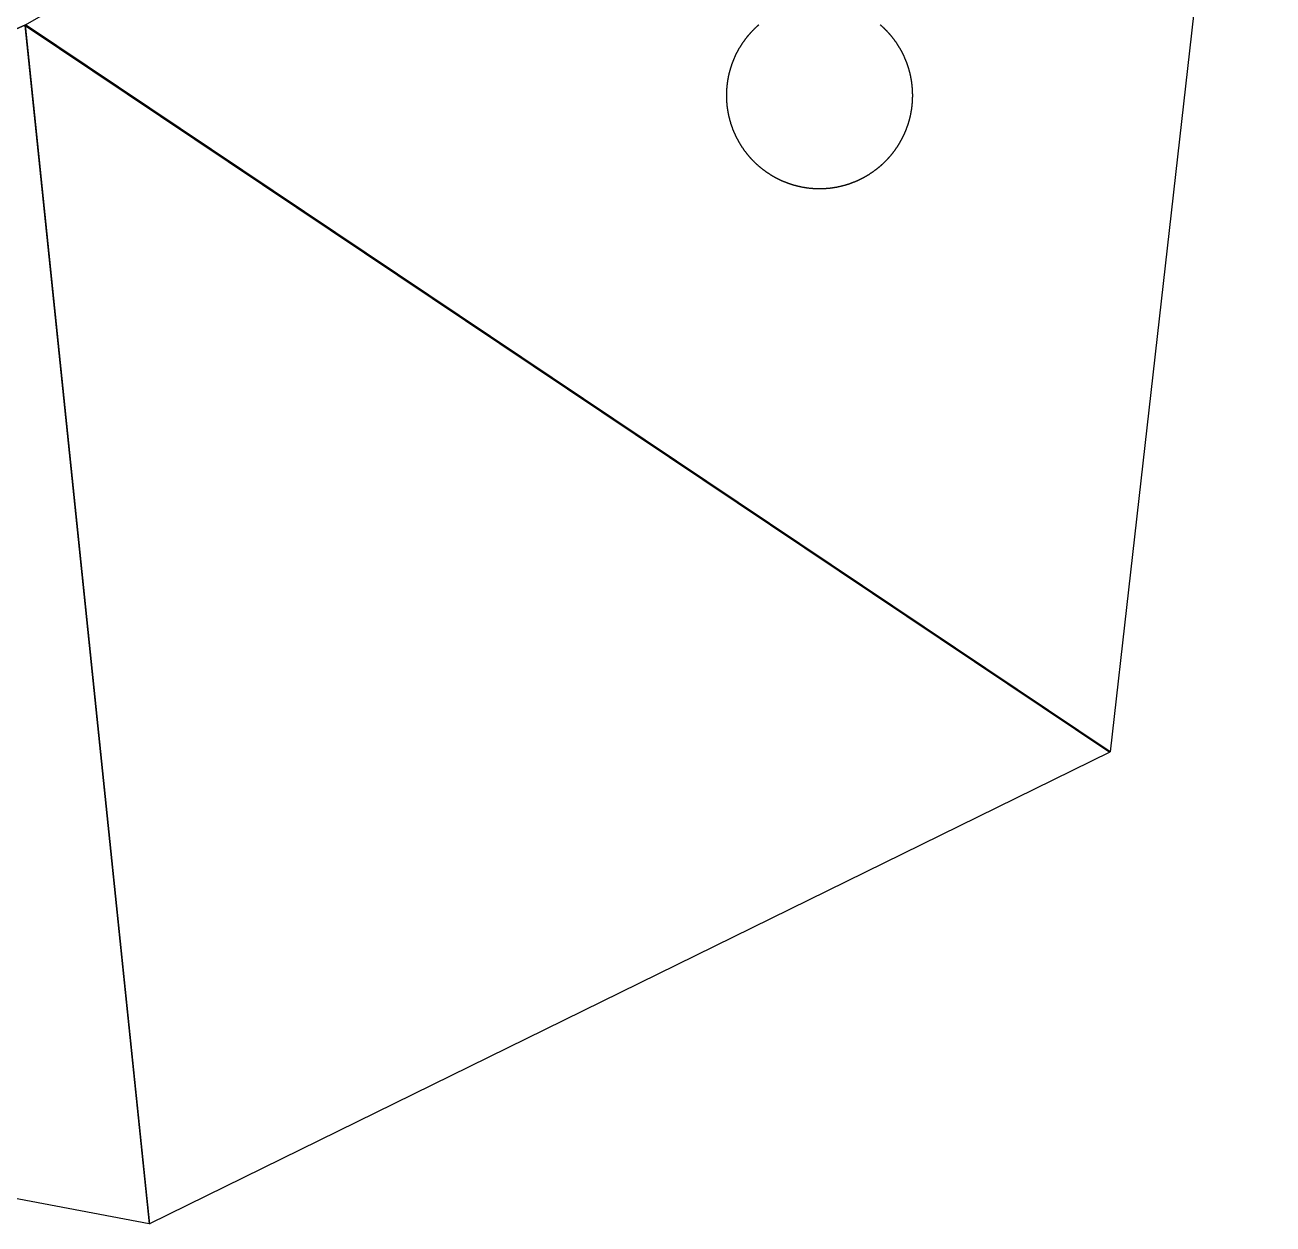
# Model space of a CAD drawing. Header units: metres. Extents: x -51 to 66, y -63 to 38.
# Drawn here: x 0 to 66, y -63.4 to 0 of the extents above; entities that cross this region are included whole.
import ezdxf

# ---------------------------------------------------------------- set-up
doc = ezdxf.new("R2010")
doc.units = ezdxf.units.M
doc.layers.add('body', color=10, linetype='Continuous')
doc.layers.add('joints', color=170, linetype='Continuous')

msp = doc.modelspace()

# ---------------------------------------------------------------- linework, layer by layer
at = {"layer": 'body'}
for points in [[(66.036, 37.772), (57.415, -38.454), (0.019, -0.001), (66.036, 37.772)], [(38.827, 0.01), (38.812, -0.003), (38.812, -0.003), (38.797, -0.016), (38.797, -0.016), (38.782, -0.029), (38.782, -0.029), (38.767, -0.042), (38.767, -0.042), (38.753, -0.055), (38.753, -0.055), (38.738, -0.069), (38.738, -0.069), (38.723, -0.082), (38.723, -0.082), (38.708, -0.095), (38.708, -0.095), (38.694, -0.109), (38.694, -0.109), (38.679, -0.122), (38.679, -0.122), (38.665, -0.136), (38.665, -0.136), (38.65, -0.15), (38.65, -0.15), (38.636, -0.163), (38.636, -0.163), (38.621, -0.177), (38.621, -0.177), (38.607, -0.191), (38.607, -0.191), (38.593, -0.205), (38.593, -0.205), (38.579, -0.219), (38.579, -0.219), (38.565, -0.233), (38.565, -0.233), (38.551, -0.247), (38.55, -0.247), (38.537, -0.261), (38.536, -0.261), (38.523, -0.275), (38.523, -0.275), (38.509, -0.289), (38.509, -0.289), (38.495, -0.303), (38.495, -0.303), (38.481, -0.318), (38.481, -0.318), (38.467, -0.332), (38.467, -0.332), (38.454, -0.346), (38.454, -0.346), (38.44, -0.361), (38.44, -0.361), (38.426, -0.375), (38.426, -0.375), (38.413, -0.39), (38.413, -0.39), (38.4, -0.405), (38.399, -0.405), (38.386, -0.419), (38.386, -0.419), (38.373, -0.434), (38.373, -0.434), (38.36, -0.449), (38.36, -0.449), (38.346, -0.464), (38.346, -0.464), (38.333, -0.479), (38.333, -0.479), (38.32, -0.494), (38.32, -0.494), (38.307, -0.509), (38.307, -0.509), (38.294, -0.524), (38.294, -0.524), (38.281, -0.539), (38.281, -0.539), (38.268, -0.554), (38.268, -0.554), (38.256, -0.569), (38.256, -0.569), (38.243, -0.585), (38.243, -0.585), (38.23, -0.6), (38.23, -0.6), (38.218, -0.615), (38.218, -0.615), (38.205, -0.631), (38.205, -0.631), (38.193, -0.646), (38.193, -0.646), (38.18, -0.662), (38.18, -0.662), (38.168, -0.677), (38.168, -0.677), (38.156, -0.693), (38.156, -0.693), (38.144, -0.709), (38.144, -0.709), (38.131, -0.724), (38.131, -0.724), (38.119, -0.74), (38.119, -0.74), (38.107, -0.756), (38.107, -0.756), (38.095, -0.772), (38.095, -0.772), (38.083, -0.788), (38.083, -0.788), (38.072, -0.804), (38.072, -0.804), (38.06, -0.82), (38.06, -0.82), (38.048, -0.836), (38.048, -0.836), (38.037, -0.852), (38.036, -0.852), (38.025, -0.868), (38.025, -0.868), (38.013, -0.884), (38.013, -0.884), (38.002, -0.901), (38.002, -0.901), (37.991, -0.917), (37.991, -0.917), (37.979, -0.933), (37.979, -0.933), (37.968, -0.95), (37.968, -0.95), (37.957, -0.966), (37.957, -0.966), (37.946, -0.983), (37.946, -0.983), (37.935, -0.999), (37.935, -0.999), (37.924, -1.016), (37.924, -1.016), (37.913, -1.032), (37.913, -1.032), (37.902, -1.049), (37.902, -1.049), (37.891, -1.066), (37.891, -1.066), (37.881, -1.082), (37.881, -1.082), (37.87, -1.099), (37.87, -1.099), (37.859, -1.116), (37.859, -1.116), (37.849, -1.133), (37.849, -1.133), (37.838, -1.15), (37.838, -1.15), (37.828, -1.167), (37.828, -1.167), (37.818, -1.184), (37.818, -1.184), (37.808, -1.201), (37.808, -1.201), (37.797, -1.218), (37.797, -1.218), (37.787, -1.235), (37.787, -1.235), (37.777, -1.252), (37.777, -1.252), (37.767, -1.269), (37.767, -1.27), (37.757, -1.287), (37.757, -1.287), (37.748, -1.304), (37.748, -1.304), (37.738, -1.321), (37.738, -1.321), (37.728, -1.339), (37.728, -1.339), (37.719, -1.356), (37.719, -1.356), (37.709, -1.374), (37.709, -1.374), (37.7, -1.391), (37.7, -1.391), (37.69, -1.409), (37.69, -1.409), (37.681, -1.426), (37.681, -1.426), (37.672, -1.444), (37.672, -1.444), (37.662, -1.461), (37.662, -1.461), (37.653, -1.479), (37.653, -1.479), (37.644, -1.497), (37.644, -1.497), (37.635, -1.514), (37.635, -1.514), (37.626, -1.532), (37.626, -1.532), (37.618, -1.55), (37.618, -1.55), (37.609, -1.568), (37.609, -1.568), (37.6, -1.586), (37.6, -1.586), (37.592, -1.604), (37.592, -1.604), (37.583, -1.622), (37.583, -1.622), (37.575, -1.64), (37.575, -1.64), (37.566, -1.658), (37.566, -1.658), (37.558, -1.676), (37.558, -1.676), (37.55, -1.694), (37.55, -1.694), (37.541, -1.712), (37.541, -1.712), (37.533, -1.73), (37.533, -1.73), (37.525, -1.748), (37.525, -1.748), (37.517, -1.766), (37.517, -1.766), (37.51, -1.785), (37.509, -1.785), (37.502, -1.803), (37.502, -1.803), (37.494, -1.821), (37.494, -1.821), (37.486, -1.84), (37.486, -1.84), (37.479, -1.858), (37.479, -1.858), (37.471, -1.876), (37.471, -1.876), (37.464, -1.895), (37.464, -1.895), (37.456, -1.913), (37.456, -1.913), (37.449, -1.932), (37.449, -1.932), (37.442, -1.95), (37.442, -1.95), (37.435, -1.969), (37.435, -1.969), (37.428, -1.987), (37.428, -1.987), (37.421, -2.006), (37.421, -2.006), (37.414, -2.025), (37.414, -2.025), (37.407, -2.043), (37.407, -2.043), (37.4, -2.062), (37.4, -2.062), (37.394, -2.081), (37.394, -2.081), (37.387, -2.1), (37.387, -2.1), (37.38, -2.118), (37.38, -2.118), (37.374, -2.137), (37.374, -2.137), (37.368, -2.156), (37.368, -2.156), (37.361, -2.175), (37.361, -2.175), (37.355, -2.194), (37.355, -2.194), (37.349, -2.213), (37.349, -2.213), (37.343, -2.231), (37.343, -2.231), (37.337, -2.25), (37.337, -2.25), (37.331, -2.269), (37.331, -2.269), (37.325, -2.288), (37.325, -2.288), (37.319, -2.307), (37.319, -2.307), (37.314, -2.326), (37.314, -2.326), (37.308, -2.346), (37.308, -2.346), (37.302, -2.365), (37.302, -2.365), (37.297, -2.384), (37.297, -2.384), (37.292, -2.403), (37.292, -2.403), (37.286, -2.422), (37.286, -2.422), (37.281, -2.441), (37.281, -2.441), (37.276, -2.46), (37.276, -2.46), (37.271, -2.48), (37.271, -2.48), (37.266, -2.499), (37.266, -2.499), (37.261, -2.518), (37.261, -2.518), (37.256, -2.537), (37.256, -2.537), (37.251, -2.557), (37.251, -2.557), (37.247, -2.576), (37.247, -2.576), (37.242, -2.595), (37.242, -2.595), (37.237, -2.615), (37.237, -2.615), (37.233, -2.634), (37.233, -2.634), (37.229, -2.653), (37.229, -2.653), (37.224, -2.673), (37.224, -2.673), (37.22, -2.692), (37.22, -2.692), (37.216, -2.712), (37.216, -2.712), (37.212, -2.731), (37.212, -2.731), (37.208, -2.751), (37.208, -2.751), (37.204, -2.77), (37.204, -2.77), (37.2, -2.79), (37.2, -2.79), (37.196, -2.809), (37.196, -2.809), (37.193, -2.829), (37.193, -2.829), (37.189, -2.848), (37.189, -2.848), (37.186, -2.868), (37.186, -2.868), (37.182, -2.887), (37.182, -2.887), (37.179, -2.907), (37.179, -2.907), (37.176, -2.927), (37.176, -2.927), (37.172, -2.946), (37.172, -2.946), (37.169, -2.966), (37.169, -2.966), (37.166, -2.985), (37.166, -2.985), (37.163, -3.005), (37.163, -3.005), (37.16, -3.025), (37.16, -3.025), (37.158, -3.044), (37.158, -3.045), (37.155, -3.064), (37.155, -3.064), (37.152, -3.084), (37.152, -3.084), (37.15, -3.104), (37.15, -3.104), (37.147, -3.123), (37.147, -3.123), (37.145, -3.143), (37.145, -3.143), (37.143, -3.163), (37.143, -3.163), (37.14, -3.183), (37.14, -3.183), (37.138, -3.202), (37.138, -3.202), (37.136, -3.222), (37.136, -3.222), (37.134, -3.242), (37.134, -3.242), (37.132, -3.262), (37.132, -3.262), (37.13, -3.281), (37.13, -3.281), (37.128, -3.301), (37.128, -3.301), (37.127, -3.321), (37.127, -3.321), (37.125, -3.341), (37.125, -3.341), (37.124, -3.361), (37.124, -3.361), (37.122, -3.38), (37.122, -3.38), (37.121, -3.4), (37.121, -3.4), (37.12, -3.42), (37.12, -3.42), (37.118, -3.44), (37.118, -3.44), (37.117, -3.46), (37.117, -3.46), (37.116, -3.48), (37.116, -3.48), (37.115, -3.499), (37.115, -3.5), (37.114, -3.519), (37.114, -3.519), (37.114, -3.539), (37.114, -3.539), (37.113, -3.559), (37.113, -3.559), (37.112, -3.579), (37.112, -3.579), (37.112, -3.599), (37.112, -3.599), (37.111, -3.619), (37.111, -3.619), (37.111, -3.639), (37.111, -3.639), (37.11, -3.658), (37.11, -3.658), (37.11, -3.678), (37.11, -3.678), (37.11, -3.698), (37.11, -3.698), (37.11, -3.718), (37.11, -3.718), (37.11, -3.738), (37.11, -3.738), (37.11, -3.758), (37.11, -3.758), (37.11, -3.778), (37.11, -3.778), (37.11, -3.798), (37.11, -3.798), (37.111, -3.817), (37.111, -3.817), (37.111, -3.837), (37.111, -3.837), (37.112, -3.857), (37.112, -3.857), (37.112, -3.877), (37.112, -3.877), (37.113, -3.897), (37.113, -3.897), (37.114, -3.917), (37.114, -3.917), (37.114, -3.937), (37.114, -3.937), (37.115, -3.956), (37.115, -3.957), (37.116, -3.976), (37.116, -3.976), (37.117, -3.996), (37.117, -3.996), (37.118, -4.016), (37.118, -4.016), (37.12, -4.036), (37.12, -4.036), (37.121, -4.056), (37.121, -4.056), (37.122, -4.076), (37.122, -4.076), (37.124, -4.095), (37.124, -4.095), (37.125, -4.115), (37.125, -4.115), (37.127, -4.135), (37.127, -4.135), (37.128, -4.155), (37.128, -4.155), (37.13, -4.175), (37.13, -4.175), (37.132, -4.194), (37.132, -4.194), (37.134, -4.214), (37.134, -4.214), (37.136, -4.234), (37.136, -4.234), (37.138, -4.254), (37.138, -4.254), (37.14, -4.273), (37.14, -4.274), (37.142, -4.293), (37.142, -4.293), (37.145, -4.313), (37.145, -4.313), (37.147, -4.333), (37.147, -4.333), (37.15, -4.352), (37.15, -4.352), (37.152, -4.372), (37.152, -4.372), (37.155, -4.392), (37.155, -4.392), (37.157, -4.412), (37.157, -4.412), (37.16, -4.431), (37.16, -4.431), (37.163, -4.451), (37.163, -4.451), (37.166, -4.471), (37.166, -4.471), (37.169, -4.49), (37.169, -4.49), (37.172, -4.51), (37.172, -4.51), (37.175, -4.529), (37.175, -4.529), (37.179, -4.549), (37.179, -4.549), (37.182, -4.569), (37.182, -4.569), (37.185, -4.588), (37.185, -4.588), (37.189, -4.608), (37.189, -4.608), (37.193, -4.627), (37.193, -4.627), (37.196, -4.647), (37.196, -4.647), (37.2, -4.666), (37.2, -4.666), (37.204, -4.686), (37.204, -4.686), (37.208, -4.705), (37.208, -4.705), (37.212, -4.725), (37.212, -4.725), (37.216, -4.744), (37.216, -4.744), (37.22, -4.764), (37.22, -4.764), (37.224, -4.783), (37.224, -4.783), (37.228, -4.803), (37.228, -4.803), (37.233, -4.822), (37.233, -4.822), (37.237, -4.841), (37.237, -4.841), (37.242, -4.861), (37.242, -4.861), (37.246, -4.88), (37.246, -4.88), (37.251, -4.899), (37.251, -4.899), (37.256, -4.919), (37.256, -4.919), (37.261, -4.938), (37.261, -4.938), (37.265, -4.957), (37.266, -4.957), (37.27, -4.976), (37.271, -4.976), (37.276, -4.996), (37.276, -4.996), (37.281, -5.015), (37.281, -5.015), (37.286, -5.034), (37.286, -5.034), (37.291, -5.053), (37.291, -5.053), (37.297, -5.072), (37.297, -5.072), (37.302, -5.091), (37.302, -5.091), (37.308, -5.111), (37.308, -5.111), (37.313, -5.13), (37.313, -5.13), (37.319, -5.149), (37.319, -5.149), (37.325, -5.168), (37.325, -5.168), (37.331, -5.187), (37.331, -5.187), (37.336, -5.206), (37.336, -5.206), (37.342, -5.225), (37.342, -5.225), (37.349, -5.244), (37.349, -5.244), (37.355, -5.262), (37.355, -5.262), (37.361, -5.281), (37.361, -5.281), (37.367, -5.3), (37.367, -5.3), (37.374, -5.319), (37.374, -5.319), (37.38, -5.338), (37.38, -5.338), (37.387, -5.357), (37.387, -5.357), (37.393, -5.375), (37.393, -5.375), (37.4, -5.394), (37.4, -5.394), (37.407, -5.413), (37.407, -5.413), (37.413, -5.431), (37.413, -5.431), (37.42, -5.45), (37.42, -5.45), (37.427, -5.469), (37.427, -5.469), (37.434, -5.487), (37.434, -5.487), (37.441, -5.506), (37.441, -5.506), (37.449, -5.524), (37.449, -5.524), (37.456, -5.543), (37.456, -5.543), (37.463, -5.561), (37.463, -5.561), (37.471, -5.58), (37.471, -5.58), (37.478, -5.598), (37.478, -5.598), (37.486, -5.616), (37.486, -5.617), (37.493, -5.635), (37.493, -5.635), (37.501, -5.653), (37.501, -5.653), (37.509, -5.671), (37.509, -5.671), (37.517, -5.69), (37.517, -5.69), (37.525, -5.708), (37.525, -5.708), (37.533, -5.726), (37.533, -5.726), (37.541, -5.744), (37.541, -5.744), (37.549, -5.762), (37.549, -5.762), (37.557, -5.78), (37.557, -5.78), (37.566, -5.799), (37.566, -5.799), (37.574, -5.817), (37.574, -5.817), (37.582, -5.835), (37.582, -5.835), (37.591, -5.852), (37.591, -5.853), (37.6, -5.87), (37.6, -5.87), (37.608, -5.888), (37.608, -5.888), (37.617, -5.906), (37.617, -5.906), (37.626, -5.924), (37.626, -5.924), (37.635, -5.942), (37.635, -5.942), (37.644, -5.959), (37.644, -5.959), (37.653, -5.977), (37.653, -5.977), (37.662, -5.995), (37.662, -5.995), (37.671, -6.012), (37.671, -6.013), (37.68, -6.03), (37.68, -6.03), (37.69, -6.048), (37.69, -6.048), (37.699, -6.065), (37.699, -6.065), (37.708, -6.083), (37.708, -6.083), (37.718, -6.1), (37.718, -6.1), (37.728, -6.117), (37.728, -6.118), (37.737, -6.135), (37.737, -6.135), (37.747, -6.152), (37.747, -6.152), (37.757, -6.169), (37.757, -6.169), (37.767, -6.187), (37.767, -6.187), (37.777, -6.204), (37.777, -6.204), (37.787, -6.221), (37.787, -6.221), (37.797, -6.238), (37.797, -6.238), (37.807, -6.255), (37.807, -6.255), (37.817, -6.272), (37.817, -6.272), (37.827, -6.289), (37.827, -6.289), (37.838, -6.306), (37.838, -6.306), (37.848, -6.323), (37.848, -6.323), (37.859, -6.34), (37.859, -6.34), (37.869, -6.357), (37.869, -6.357), (37.88, -6.374), (37.88, -6.374), (37.891, -6.39), (37.891, -6.391), (37.901, -6.407), (37.901, -6.407), (37.912, -6.424), (37.912, -6.424), (37.923, -6.44), (37.923, -6.441), (37.934, -6.457), (37.934, -6.457), (37.945, -6.474), (37.945, -6.474), (37.956, -6.49), (37.956, -6.49), (37.967, -6.507), (37.967, -6.507), (37.979, -6.523), (37.979, -6.523), (37.99, -6.539), (37.99, -6.539), (38.001, -6.556), (38.001, -6.556), (38.013, -6.572), (38.013, -6.572), (38.024, -6.588), (38.024, -6.588), (38.036, -6.604), (38.036, -6.604), (38.047, -6.62), (38.047, -6.62), (38.059, -6.636), (38.059, -6.636), (38.071, -6.652), (38.071, -6.652), (38.083, -6.668), (38.083, -6.668), (38.095, -6.684), (38.095, -6.684), (38.106, -6.7), (38.107, -6.7), (38.118, -6.716), (38.119, -6.716), (38.131, -6.732), (38.131, -6.732), (38.143, -6.748), (38.143, -6.748), (38.155, -6.763), (38.155, -6.763), (38.167, -6.779), (38.167, -6.779), (38.18, -6.794), (38.18, -6.795), (38.192, -6.81), (38.192, -6.81), (38.204, -6.826), (38.204, -6.826), (38.217, -6.841), (38.217, -6.841), (38.229, -6.856), (38.23, -6.856), (38.242, -6.872), (38.242, -6.872), (38.255, -6.887), (38.255, -6.887), (38.268, -6.902), (38.268, -6.902), (38.28, -6.917), (38.28, -6.917), (38.293, -6.932), (38.293, -6.933), (38.306, -6.948), (38.306, -6.948), (38.319, -6.963), (38.319, -6.963), (38.332, -6.978), (38.332, -6.978), (38.345, -6.992), (38.346, -6.993), (38.359, -7.007), (38.359, -7.007), (38.372, -7.022), (38.372, -7.022), (38.385, -7.037), (38.385, -7.037), (38.399, -7.052), (38.399, -7.052), (38.412, -7.066), (38.412, -7.066), (38.426, -7.081), (38.426, -7.081), (38.439, -7.095), (38.439, -7.095), (38.453, -7.11), (38.453, -7.11), (38.466, -7.124), (38.466, -7.124), (38.48, -7.139), (38.48, -7.139), (38.494, -7.153), (38.494, -7.153), (38.508, -7.167), (38.508, -7.167), (38.522, -7.182), (38.522, -7.182), (38.536, -7.196), (38.536, -7.196), (38.55, -7.21), (38.55, -7.21), (38.564, -7.224), (38.564, -7.224), (38.578, -7.238), (38.578, -7.238), (38.592, -7.252), (38.592, -7.252), (38.606, -7.266), (38.606, -7.266), (38.62, -7.279), (38.62, -7.279), (38.635, -7.293), (38.635, -7.293), (38.649, -7.307), (38.649, -7.307), (38.664, -7.321), (38.664, -7.321), (38.678, -7.334), (38.678, -7.334), (38.693, -7.348), (38.693, -7.348), (38.707, -7.361), (38.707, -7.361), (38.722, -7.375), (38.722, -7.375), (38.737, -7.388), (38.737, -7.388), (38.752, -7.401), (38.752, -7.401), (38.766, -7.414), (38.766, -7.414), (38.781, -7.428), (38.781, -7.428), (38.796, -7.441), (38.796, -7.441), (38.811, -7.454), (38.811, -7.454), (38.826, -7.467), (38.826, -7.467), (38.841, -7.48), (38.841, -7.48), (38.857, -7.492), (38.857, -7.492), (38.872, -7.505), (38.872, -7.505), (38.887, -7.518), (38.887, -7.518), (38.902, -7.531), (38.902, -7.531), (38.918, -7.543), (38.918, -7.543), (38.933, -7.556), (38.933, -7.556), (38.949, -7.568), (38.949, -7.568), (38.964, -7.581), (38.964, -7.581), (38.98, -7.593), (38.98, -7.593), (38.995, -7.605), (38.995, -7.605), (39.011, -7.618), (39.011, -7.618), (39.027, -7.63), (39.027, -7.63), (39.042, -7.642), (39.042, -7.642), (39.058, -7.654), (39.058, -7.654), (39.074, -7.666), (39.074, -7.666), (39.09, -7.678), (39.09, -7.678), (39.106, -7.69), (39.106, -7.69), (39.122, -7.702), (39.122, -7.702), (39.138, -7.713), (39.138, -7.713), (39.154, -7.725), (39.154, -7.725), (39.17, -7.737), (39.17, -7.737), (39.186, -7.748), (39.186, -7.748), (39.203, -7.76), (39.203, -7.76), (39.219, -7.771), (39.219, -7.771), (39.235, -7.782), (39.235, -7.782), (39.252, -7.794), (39.252, -7.794), (39.268, -7.805), (39.268, -7.805), (39.284, -7.816), (39.284, -7.816), (39.301, -7.827), (39.301, -7.827), (39.317, -7.838), (39.318, -7.838), (39.334, -7.849), (39.334, -7.849), (39.351, -7.86), (39.351, -7.86), (39.367, -7.871), (39.367, -7.871), (39.384, -7.881), (39.384, -7.881), (39.401, -7.892), (39.401, -7.892), (39.418, -7.903), (39.418, -7.903), (39.435, -7.913), (39.435, -7.913), (39.451, -7.924), (39.451, -7.924), (39.468, -7.934), (39.468, -7.934), (39.485, -7.944), (39.485, -7.944), (39.502, -7.955), (39.502, -7.955), (39.519, -7.965), (39.519, -7.965), (39.537, -7.975), (39.537, -7.975), (39.554, -7.985), (39.554, -7.985), (39.571, -7.995), (39.571, -7.995), (39.588, -8.005), (39.588, -8.005), (39.605, -8.015), (39.605, -8.015), (39.623, -8.025), (39.623, -8.025), (39.64, -8.034), (39.64, -8.034), (39.657, -8.044), (39.657, -8.044), (39.675, -8.053), (39.675, -8.054), (39.692, -8.063), (39.692, -8.063), (39.71, -8.072), (39.71, -8.072), (39.727, -8.082), (39.727, -8.082), (39.745, -8.091), (39.745, -8.091), (39.763, -8.1), (39.763, -8.1), (39.78, -8.109), (39.78, -8.109), (39.798, -8.118), (39.798, -8.119), (39.816, -8.127), (39.816, -8.128), (39.833, -8.136), (39.833, -8.136), (39.851, -8.145), (39.851, -8.145), (39.869, -8.154), (39.869, -8.154), (39.887, -8.163), (39.887, -8.163), (39.905, -8.171), (39.905, -8.171), (39.923, -8.18), (39.923, -8.18), (39.941, -8.188), (39.941, -8.188), (39.959, -8.197), (39.959, -8.197), (39.977, -8.205), (39.977, -8.205), (39.995, -8.214), (39.995, -8.214), (40.013, -8.222), (40.013, -8.222), (40.031, -8.23), (40.031, -8.23), (40.049, -8.238), (40.049, -8.238), (40.067, -8.246), (40.067, -8.246), (40.086, -8.254), (40.086, -8.254), (40.104, -8.262), (40.104, -8.262), (40.122, -8.269), (40.122, -8.269), (40.14, -8.277), (40.141, -8.277), (40.159, -8.285), (40.159, -8.285), (40.177, -8.292), (40.177, -8.292), (40.196, -8.3), (40.196, -8.3), (40.214, -8.307), (40.214, -8.307), (40.233, -8.314), (40.233, -8.314), (40.251, -8.322), (40.251, -8.322), (40.27, -8.329), (40.27, -8.329), (40.288, -8.336), (40.288, -8.336), (40.307, -8.343), (40.307, -8.343), (40.325, -8.35), (40.325, -8.35), (40.344, -8.357), (40.344, -8.357), (40.363, -8.364), (40.363, -8.364), (40.381, -8.37), (40.381, -8.37), (40.4, -8.377), (40.4, -8.377), (40.419, -8.384), (40.419, -8.384), (40.438, -8.39), (40.438, -8.39), (40.457, -8.396), (40.457, -8.396), (40.475, -8.403), (40.475, -8.403), (40.494, -8.409), (40.494, -8.409), (40.513, -8.415), (40.513, -8.415), (40.532, -8.421), (40.532, -8.421), (40.551, -8.427), (40.551, -8.427), (40.57, -8.433), (40.57, -8.433), (40.589, -8.439), (40.589, -8.439), (40.608, -8.445), (40.608, -8.445), (40.627, -8.451), (40.627, -8.451), (40.646, -8.456), (40.646, -8.456), (40.665, -8.462), (40.665, -8.462), (40.684, -8.468), (40.684, -8.468), (40.703, -8.473), (40.703, -8.473), (40.722, -8.478), (40.723, -8.478), (40.742, -8.484), (40.742, -8.484), (40.761, -8.489), (40.761, -8.489), (40.78, -8.494), (40.78, -8.494), (40.799, -8.499), (40.799, -8.499), (40.819, -8.504), (40.819, -8.504), (40.838, -8.509), (40.838, -8.509), (40.857, -8.514), (40.857, -8.514), (40.876, -8.518), (40.876, -8.518), (40.896, -8.523), (40.896, -8.523), (40.915, -8.528), (40.915, -8.528), (40.934, -8.532), (40.934, -8.532), (40.954, -8.536), (40.954, -8.536), (40.973, -8.541), (40.973, -8.541), (40.993, -8.545), (40.993, -8.545), (41.012, -8.549), (41.012, -8.549), (41.031, -8.553), (41.032, -8.553), (41.051, -8.557), (41.051, -8.557), (41.07, -8.561), (41.07, -8.561), (41.09, -8.565), (41.09, -8.565), (41.109, -8.569), (41.109, -8.569), (41.129, -8.573), (41.129, -8.573), (41.149, -8.576), (41.149, -8.576), (41.168, -8.58), (41.168, -8.58), (41.188, -8.583), (41.188, -8.583), (41.207, -8.587), (41.207, -8.587), (41.227, -8.59), (41.227, -8.59), (41.246, -8.593), (41.246, -8.593), (41.266, -8.596), (41.266, -8.596), (41.286, -8.599), (41.286, -8.599), (41.305, -8.602), (41.305, -8.602), (41.325, -8.605), (41.325, -8.605), (41.345, -8.608), (41.345, -8.608), (41.364, -8.611), (41.364, -8.611), (41.384, -8.614), (41.384, -8.614), (41.404, -8.616), (41.404, -8.616), (41.423, -8.619), (41.424, -8.619), (41.443, -8.621), (41.443, -8.621), (41.463, -8.624), (41.463, -8.624), (41.483, -8.626), (41.483, -8.626), (41.502, -8.628), (41.502, -8.628), (41.522, -8.63), (41.522, -8.63), (41.542, -8.632), (41.542, -8.632), (41.562, -8.634), (41.562, -8.634), (41.582, -8.636), (41.582, -8.636), (41.601, -8.638), (41.601, -8.638), (41.621, -8.64), (41.621, -8.64), (41.641, -8.641), (41.641, -8.641), (41.661, -8.643), (41.661, -8.643), (41.681, -8.644), (41.681, -8.644), (41.7, -8.646), (41.7, -8.646), (41.72, -8.647), (41.72, -8.647), (41.74, -8.648), (41.74, -8.648), (41.76, -8.649), (41.76, -8.649), (41.78, -8.65), (41.78, -8.65), (41.8, -8.651), (41.8, -8.651), (41.819, -8.652), (41.82, -8.652), (41.839, -8.653), (41.839, -8.653), (41.859, -8.654), (41.859, -8.654), (41.879, -8.655), (41.879, -8.655), (41.899, -8.655), (41.899, -8.655), (41.919, -8.656), (41.919, -8.656), (41.939, -8.656), (41.939, -8.656), (41.959, -8.657), (41.959, -8.657), (41.978, -8.657), (41.978, -8.657), (41.998, -8.657), (41.998, -8.657), (42.018, -8.657), (42.018, -8.657), (42.038, -8.657), (42.038, -8.657), (42.058, -8.657), (42.058, -8.657), (42.078, -8.657), (42.078, -8.657), (42.098, -8.657), (42.098, -8.657), (42.118, -8.657), (42.118, -8.657), (42.137, -8.656), (42.137, -8.656), (42.157, -8.656), (42.157, -8.656), (42.177, -8.655), (42.177, -8.655), (42.197, -8.655), (42.197, -8.655), (42.217, -8.654), (42.217, -8.654), (42.237, -8.653), (42.237, -8.653), (42.257, -8.652), (42.257, -8.652), (42.276, -8.652), (42.277, -8.652), (42.296, -8.651), (42.296, -8.651), (42.316, -8.649), (42.316, -8.649), (42.336, -8.648), (42.336, -8.648), (42.356, -8.647), (42.356, -8.647), (42.376, -8.646), (42.376, -8.646), (42.396, -8.644), (42.396, -8.644), (42.415, -8.643), (42.415, -8.643), (42.435, -8.641), (42.435, -8.641), (42.455, -8.64), (42.455, -8.64), (42.475, -8.638), (42.475, -8.638), (42.495, -8.636), (42.495, -8.636), (42.514, -8.634), (42.514, -8.634), (42.534, -8.632), (42.534, -8.632), (42.554, -8.63), (42.554, -8.63), (42.574, -8.628), (42.574, -8.628), (42.593, -8.626), (42.593, -8.626), (42.613, -8.624), (42.613, -8.624), (42.633, -8.621), (42.633, -8.621), (42.653, -8.619), (42.653, -8.619), (42.672, -8.616), (42.672, -8.616), (42.692, -8.614), (42.692, -8.614), (42.712, -8.611), (42.712, -8.611), (42.731, -8.608), (42.731, -8.608), (42.751, -8.605), (42.751, -8.605), (42.771, -8.603), (42.771, -8.603), (42.79, -8.6), (42.79, -8.6), (42.81, -8.596), (42.81, -8.596), (42.83, -8.593), (42.83, -8.593), (42.849, -8.59), (42.849, -8.59), (42.869, -8.587), (42.869, -8.587), (42.888, -8.583), (42.889, -8.583), (42.908, -8.58), (42.908, -8.58), (42.928, -8.576), (42.928, -8.576), (42.947, -8.573), (42.947, -8.573), (42.967, -8.569), (42.967, -8.569), (42.986, -8.565), (42.986, -8.565), (43.006, -8.561), (43.006, -8.561), (43.025, -8.557), (43.025, -8.557), (43.045, -8.553), (43.045, -8.553), (43.064, -8.549), (43.064, -8.549), (43.084, -8.545), (43.084, -8.545), (43.103, -8.541), (43.103, -8.541), (43.122, -8.537), (43.122, -8.537), (43.142, -8.532), (43.142, -8.532), (43.161, -8.528), (43.161, -8.528), (43.18, -8.523), (43.18, -8.523), (43.2, -8.519), (43.2, -8.519), (43.219, -8.514), (43.219, -8.514), (43.238, -8.509), (43.238, -8.509), (43.258, -8.504), (43.258, -8.504), (43.277, -8.499), (43.277, -8.499), (43.296, -8.494), (43.296, -8.494), (43.315, -8.489), (43.315, -8.489), (43.335, -8.484), (43.335, -8.484), (43.354, -8.479), (43.354, -8.479), (43.373, -8.473), (43.373, -8.473), (43.392, -8.468), (43.392, -8.468), (43.411, -8.462), (43.411, -8.462), (43.43, -8.457), (43.43, -8.457), (43.449, -8.451), (43.449, -8.451), (43.468, -8.445), (43.468, -8.445), (43.487, -8.44), (43.487, -8.44), (43.506, -8.434), (43.506, -8.434), (43.525, -8.428), (43.525, -8.428), (43.544, -8.422), (43.544, -8.422), (43.563, -8.416), (43.563, -8.416), (43.582, -8.409), (43.582, -8.409), (43.601, -8.403), (43.601, -8.403), (43.62, -8.397), (43.62, -8.397), (43.638, -8.39), (43.638, -8.39), (43.657, -8.384), (43.657, -8.384), (43.676, -8.377), (43.676, -8.377), (43.695, -8.371), (43.695, -8.371), (43.713, -8.364), (43.713, -8.364), (43.732, -8.357), (43.732, -8.357), (43.751, -8.35), (43.751, -8.35), (43.769, -8.343), (43.769, -8.343), (43.788, -8.336), (43.788, -8.336), (43.807, -8.329), (43.807, -8.329), (43.825, -8.322), (43.825, -8.322), (43.844, -8.315), (43.844, -8.315), (43.862, -8.307), (43.862, -8.307), (43.881, -8.3), (43.881, -8.3), (43.899, -8.293), (43.899, -8.293), (43.917, -8.285), (43.917, -8.285), (43.936, -8.277), (43.936, -8.277), (43.954, -8.27), (43.954, -8.27), (43.972, -8.262), (43.972, -8.262), (43.991, -8.254), (43.991, -8.254), (44.009, -8.246), (44.009, -8.246), (44.027, -8.238), (44.027, -8.238), (44.045, -8.23), (44.045, -8.23), (44.063, -8.222), (44.063, -8.222), (44.081, -8.214), (44.081, -8.214), (44.1, -8.206), (44.1, -8.206), (44.118, -8.197), (44.118, -8.197), (44.136, -8.189), (44.136, -8.189), (44.154, -8.18), (44.154, -8.18), (44.171, -8.172), (44.172, -8.172), (44.189, -8.163), (44.189, -8.163), (44.207, -8.154), (44.207, -8.154), (44.225, -8.146), (44.225, -8.146), (44.243, -8.137), (44.243, -8.137), (44.261, -8.128), (44.261, -8.128), (44.278, -8.119), (44.278, -8.119), (44.296, -8.11), (44.296, -8.11), (44.314, -8.101), (44.314, -8.101), (44.331, -8.091), (44.331, -8.091), (44.349, -8.082), (44.349, -8.082), (44.366, -8.073), (44.366, -8.073), (44.384, -8.063), (44.384, -8.063), (44.401, -8.054), (44.401, -8.054), (44.419, -8.044), (44.419, -8.044), (44.436, -8.035), (44.436, -8.035), (44.454, -8.025), (44.454, -8.025), (44.471, -8.015), (44.471, -8.015), (44.488, -8.005), (44.488, -8.005), (44.505, -7.995), (44.505, -7.995), (44.523, -7.986), (44.523, -7.985), (44.54, -7.975), (44.54, -7.975), (44.557, -7.965), (44.557, -7.965), (44.574, -7.955), (44.574, -7.955), (44.591, -7.945), (44.591, -7.945), (44.608, -7.935), (44.608, -7.935), (44.625, -7.924), (44.625, -7.924), (44.642, -7.914), (44.642, -7.914), (44.659, -7.903), (44.659, -7.903), (44.675, -7.893), (44.675, -7.893), (44.692, -7.882), (44.692, -7.882), (44.709, -7.871), (44.709, -7.871), (44.726, -7.86), (44.726, -7.86), (44.742, -7.849), (44.742, -7.849), (44.759, -7.839), (44.759, -7.839), (44.775, -7.828), (44.775, -7.828), (44.792, -7.816), (44.792, -7.816), (44.808, -7.805), (44.808, -7.805), (44.825, -7.794), (44.825, -7.794), (44.841, -7.783), (44.841, -7.783), (44.857, -7.772), (44.857, -7.772), (44.874, -7.76), (44.874, -7.76), (44.89, -7.749), (44.89, -7.749), (44.906, -7.737), (44.906, -7.737), (44.922, -7.726), (44.922, -7.726), (44.938, -7.714), (44.938, -7.714), (44.954, -7.702), (44.954, -7.702), (44.97, -7.69), (44.97, -7.69), (44.986, -7.678), (44.986, -7.678), (45.002, -7.667), (45.002, -7.667), (45.018, -7.655), (45.018, -7.655), (45.034, -7.643), (45.034, -7.643), (45.05, -7.63), (45.05, -7.63), (45.065, -7.618), (45.065, -7.618), (45.081, -7.606), (45.081, -7.606), (45.097, -7.594), (45.097, -7.594), (45.112, -7.581), (45.112, -7.581), (45.128, -7.569), (45.128, -7.569), (45.143, -7.556), (45.143, -7.556), (45.159, -7.544), (45.159, -7.544), (45.174, -7.531), (45.174, -7.531), (45.189, -7.519), (45.189, -7.519), (45.205, -7.506), (45.205, -7.506), (45.22, -7.493), (45.22, -7.493), (45.235, -7.48), (45.235, -7.48), (45.25, -7.467), (45.25, -7.467), (45.265, -7.454), (45.265, -7.454), (45.28, -7.441), (45.28, -7.441), (45.295, -7.428), (45.295, -7.428), (45.31, -7.415), (45.31, -7.415), (45.325, -7.402), (45.325, -7.402), (45.34, -7.388), (45.34, -7.388), (45.354, -7.375), (45.354, -7.375), (45.369, -7.362), (45.369, -7.362), (45.384, -7.348), (45.384, -7.348), (45.398, -7.335), (45.398, -7.335), (45.413, -7.321), (45.413, -7.321), (45.427, -7.308), (45.427, -7.307), (45.442, -7.294), (45.442, -7.294), (45.456, -7.28), (45.456, -7.28), (45.47, -7.266), (45.47, -7.266), (45.484, -7.252), (45.484, -7.252), (45.499, -7.238), (45.499, -7.238), (45.513, -7.224), (45.513, -7.224), (45.527, -7.21), (45.527, -7.21), (45.541, -7.196), (45.541, -7.196), (45.555, -7.182), (45.555, -7.182), (45.569, -7.168), (45.569, -7.168), (45.583, -7.154), (45.583, -7.154), (45.596, -7.139), (45.596, -7.139), (45.61, -7.125), (45.61, -7.125), (45.624, -7.111), (45.624, -7.111), (45.637, -7.096), (45.637, -7.096), (45.651, -7.082), (45.651, -7.082), (45.664, -7.067), (45.664, -7.067), (45.678, -7.052), (45.678, -7.052), (45.691, -7.038), (45.691, -7.038), (45.704, -7.023), (45.705, -7.023), (45.718, -7.008), (45.718, -7.008), (45.731, -6.993), (45.731, -6.993), (45.744, -6.978), (45.744, -6.978), (45.757, -6.963), (45.757, -6.963), (45.77, -6.948), (45.77, -6.948), (45.783, -6.933), (45.783, -6.933), (45.796, -6.918), (45.796, -6.918), (45.809, -6.903), (45.809, -6.903), (45.822, -6.888), (45.822, -6.888), (45.834, -6.872), (45.834, -6.872), (45.847, -6.857), (45.847, -6.857), (45.86, -6.842), (45.86, -6.842), (45.872, -6.826), (45.872, -6.826), (45.885, -6.811), (45.885, -6.811), (45.897, -6.795), (45.897, -6.795), (45.909, -6.78), (45.909, -6.78), (45.922, -6.764), (45.922, -6.764), (45.934, -6.748), (45.934, -6.748), (45.946, -6.733), (45.946, -6.733), (45.958, -6.717), (45.958, -6.717), (45.97, -6.701), (45.97, -6.701), (45.982, -6.685), (45.982, -6.685), (45.994, -6.669), (45.994, -6.669), (46.006, -6.653), (46.006, -6.653), (46.017, -6.637), (46.017, -6.637), (46.029, -6.621), (46.029, -6.621), (46.041, -6.605), (46.041, -6.605), (46.052, -6.589), (46.052, -6.589), (46.064, -6.573), (46.064, -6.573), (46.075, -6.556), (46.075, -6.556), (46.087, -6.54), (46.087, -6.54), (46.098, -6.524), (46.098, -6.524), (46.109, -6.507), (46.109, -6.507), (46.12, -6.491), (46.12, -6.491), (46.131, -6.474), (46.132, -6.474), (46.143, -6.458), (46.143, -6.458), (46.153, -6.441), (46.154, -6.441), (46.164, -6.425), (46.164, -6.425), (46.175, -6.408), (46.175, -6.408), (46.186, -6.391), (46.186, -6.391), (46.197, -6.375), (46.197, -6.374), (46.207, -6.358), (46.207, -6.358), (46.218, -6.341), (46.218, -6.341), (46.228, -6.324), (46.228, -6.324), (46.239, -6.307), (46.239, -6.307), (46.249, -6.29), (46.249, -6.29), (46.26, -6.273), (46.26, -6.273), (46.27, -6.256), (46.27, -6.256), (46.28, -6.239), (46.28, -6.239), (46.29, -6.222), (46.29, -6.222), (46.3, -6.205), (46.3, -6.205), (46.31, -6.187), (46.31, -6.187), (46.32, -6.17), (46.32, -6.17), (46.33, -6.153), (46.33, -6.153), (46.339, -6.136), (46.339, -6.136), (46.349, -6.118), (46.349, -6.118), (46.359, -6.101), (46.359, -6.101), (46.368, -6.083), (46.368, -6.083), (46.378, -6.066), (46.378, -6.066), (46.387, -6.048), (46.387, -6.048), (46.396, -6.031), (46.396, -6.031), (46.406, -6.013), (46.406, -6.013), (46.415, -5.996), (46.415, -5.996), (46.424, -5.978), (46.424, -5.978), (46.433, -5.96), (46.433, -5.96), (46.442, -5.943), (46.442, -5.942), (46.451, -5.925), (46.451, -5.925), (46.46, -5.907), (46.46, -5.907), (46.468, -5.889), (46.468, -5.889), (46.477, -5.871), (46.477, -5.871), (46.486, -5.853), (46.486, -5.853), (46.494, -5.835), (46.494, -5.835), (46.503, -5.817), (46.503, -5.817), (46.511, -5.799), (46.511, -5.799), (46.519, -5.781), (46.519, -5.781), (46.528, -5.763), (46.528, -5.763), (46.536, -5.745), (46.536, -5.745), (46.544, -5.727), (46.544, -5.727), (46.552, -5.709), (46.552, -5.709), (46.56, -5.691), (46.56, -5.69), (46.568, -5.672), (46.568, -5.672), (46.576, -5.654), (46.576, -5.654), (46.583, -5.636), (46.583, -5.636), (46.591, -5.617), (46.591, -5.617), (46.598, -5.599), (46.598, -5.599), (46.606, -5.581), (46.606, -5.581), (46.613, -5.562), (46.613, -5.562), (46.621, -5.544), (46.621, -5.544), (46.628, -5.525), (46.628, -5.525), (46.635, -5.507), (46.635, -5.507), (46.642, -5.488), (46.642, -5.488), (46.649, -5.469), (46.649, -5.469), (46.656, -5.451), (46.656, -5.451), (46.663, -5.432), (46.663, -5.432), (46.67, -5.414), (46.67, -5.414), (46.677, -5.395), (46.677, -5.395), (46.684, -5.376), (46.684, -5.376), (46.69, -5.357), (46.69, -5.357), (46.697, -5.339), (46.697, -5.339), (46.703, -5.32), (46.703, -5.32), (46.71, -5.301), (46.71, -5.301), (46.716, -5.282), (46.716, -5.282), (46.722, -5.263), (46.722, -5.263), (46.728, -5.244), (46.728, -5.244), (46.734, -5.225), (46.734, -5.225), (46.74, -5.207), (46.74, -5.206), (46.746, -5.188), (46.746, -5.188), (46.752, -5.169), (46.752, -5.169), (46.758, -5.15), (46.758, -5.149), (46.764, -5.13), (46.764, -5.13), (46.769, -5.111), (46.769, -5.111), (46.775, -5.092), (46.775, -5.092), (46.78, -5.073), (46.78, -5.073), (46.786, -5.054), (46.786, -5.054), (46.791, -5.035), (46.791, -5.035), (46.796, -5.016), (46.796, -5.016), (46.801, -4.997), (46.801, -4.997), (46.806, -4.977), (46.806, -4.977), (46.811, -4.958), (46.811, -4.958), (46.816, -4.939), (46.816, -4.939), (46.821, -4.92), (46.821, -4.92), (46.826, -4.9), (46.826, -4.9), (46.831, -4.881), (46.831, -4.881), (46.835, -4.862), (46.835, -4.862), (46.84, -4.842), (46.84, -4.842), (46.844, -4.823), (46.844, -4.823), (46.848, -4.803), (46.848, -4.803), (46.853, -4.784), (46.853, -4.784), (46.857, -4.765), (46.857, -4.765), (46.861, -4.745), (46.861, -4.745), (46.865, -4.726), (46.865, -4.726), (46.869, -4.706), (46.869, -4.706), (46.873, -4.687), (46.873, -4.687), (46.877, -4.667), (46.877, -4.667), (46.881, -4.648), (46.881, -4.648), (46.884, -4.628), (46.884, -4.628), (46.888, -4.609), (46.888, -4.609), (46.891, -4.589), (46.891, -4.589), (46.895, -4.57), (46.895, -4.569), (46.898, -4.55), (46.898, -4.55), (46.901, -4.53), (46.901, -4.53), (46.905, -4.511), (46.905, -4.511), (46.908, -4.491), (46.908, -4.491), (46.911, -4.471), (46.911, -4.471), (46.914, -4.452), (46.914, -4.452), (46.917, -4.432), (46.917, -4.432), (46.919, -4.412), (46.919, -4.412), (46.922, -4.393), (46.922, -4.393), (46.925, -4.373), (46.925, -4.373), (46.927, -4.353), (46.927, -4.353), (46.93, -4.334), (46.93, -4.334), (46.932, -4.314), (46.932, -4.314), (46.935, -4.294), (46.935, -4.294), (46.937, -4.274), (46.937, -4.274), (46.939, -4.255), (46.939, -4.255), (46.941, -4.235), (46.941, -4.235), (46.943, -4.215), (46.943, -4.215), (46.945, -4.195), (46.945, -4.195), (46.947, -4.176), (46.947, -4.175), (46.949, -4.156), (46.949, -4.156), (46.95, -4.136), (46.95, -4.136), (46.952, -4.116), (46.952, -4.116), (46.953, -4.096), (46.953, -4.096), (46.955, -4.076), (46.955, -4.076), (46.956, -4.057), (46.956, -4.057), (46.957, -4.037), (46.957, -4.037), (46.959, -4.017), (46.959, -4.017), (46.96, -3.997), (46.96, -3.997), (46.961, -3.977), (46.961, -3.977), (46.962, -3.957), (46.962, -3.957), (46.963, -3.938), (46.963, -3.938), (46.963, -3.918), (46.963, -3.918), (46.964, -3.898), (46.964, -3.898), (46.965, -3.878), (46.965, -3.878), (46.965, -3.858), (46.965, -3.858), (46.966, -3.838), (46.966, -3.838), (46.966, -3.818), (46.966, -3.818), (46.967, -3.798), (46.967, -3.798), (46.967, -3.779), (46.967, -3.779), (46.967, -3.759), (46.967, -3.759), (46.967, -3.739), (46.967, -3.739), (46.967, -3.719), (46.967, -3.719), (46.967, -3.699), (46.967, -3.699), (46.967, -3.679), (46.967, -3.679), (46.967, -3.659), (46.967, -3.659), (46.966, -3.639), (46.966, -3.639), (46.966, -3.62), (46.966, -3.62), (46.965, -3.6), (46.965, -3.6), (46.965, -3.58), (46.965, -3.58), (46.964, -3.56), (46.964, -3.56), (46.964, -3.54), (46.964, -3.54), (46.963, -3.52), (46.963, -3.52), (46.962, -3.5), (46.962, -3.5), (46.961, -3.481), (46.961, -3.481), (46.96, -3.461), (46.96, -3.461), (46.959, -3.441), (46.959, -3.441), (46.957, -3.421), (46.957, -3.421), (46.956, -3.401), (46.956, -3.401), (46.955, -3.381), (46.955, -3.381), (46.953, -3.362), (46.953, -3.361), (46.952, -3.342), (46.952, -3.342), (46.95, -3.322), (46.95, -3.322), (46.949, -3.302), (46.949, -3.302), (46.947, -3.282), (46.947, -3.282), (46.945, -3.262), (46.945, -3.262), (46.943, -3.243), (46.943, -3.243), (46.941, -3.223), (46.941, -3.223), (46.939, -3.203), (46.939, -3.203), (46.937, -3.183), (46.937, -3.183), (46.935, -3.164), (46.935, -3.164), (46.932, -3.144), (46.932, -3.144), (46.93, -3.124), (46.93, -3.124), (46.927, -3.104), (46.927, -3.104), (46.925, -3.085), (46.925, -3.085), (46.922, -3.065), (46.922, -3.065), (46.92, -3.045), (46.92, -3.045), (46.917, -3.026), (46.917, -3.026), (46.914, -3.006), (46.914, -3.006), (46.911, -2.986), (46.911, -2.986), (46.908, -2.967), (46.908, -2.967), (46.905, -2.947), (46.905, -2.947), (46.902, -2.927), (46.902, -2.927), (46.898, -2.908), (46.898, -2.908), (46.895, -2.888), (46.895, -2.888), (46.891, -2.869), (46.891, -2.869), (46.888, -2.849), (46.888, -2.849), (46.884, -2.83), (46.884, -2.83), (46.881, -2.81), (46.881, -2.81), (46.877, -2.791), (46.877, -2.79), (46.873, -2.771), (46.873, -2.771), (46.869, -2.752), (46.869, -2.751), (46.865, -2.732), (46.865, -2.732), (46.861, -2.713), (46.861, -2.713), (46.857, -2.693), (46.857, -2.693), (46.853, -2.674), (46.853, -2.674), (46.849, -2.654), (46.849, -2.654), (46.844, -2.635), (46.844, -2.635), (46.84, -2.616), (46.84, -2.616), (46.835, -2.596), (46.835, -2.596), (46.831, -2.577), (46.831, -2.577), (46.826, -2.558), (46.826, -2.558), (46.821, -2.538), (46.821, -2.538), (46.816, -2.519), (46.816, -2.519), (46.811, -2.5), (46.811, -2.5), (46.806, -2.48), (46.806, -2.48), (46.801, -2.461), (46.801, -2.461), (46.796, -2.442), (46.796, -2.442), (46.791, -2.423), (46.791, -2.423), (46.786, -2.404), (46.786, -2.404), (46.78, -2.385), (46.78, -2.385), (46.775, -2.365), (46.775, -2.365), (46.769, -2.346), (46.769, -2.346), (46.764, -2.327), (46.764, -2.327), (46.758, -2.308), (46.758, -2.308), (46.752, -2.289), (46.752, -2.289), (46.746, -2.27), (46.746, -2.27), (46.74, -2.251), (46.74, -2.251), (46.734, -2.232), (46.734, -2.232), (46.728, -2.213), (46.728, -2.213), (46.722, -2.194), (46.722, -2.194), (46.716, -2.176), (46.716, -2.176), (46.71, -2.157), (46.71, -2.157), (46.703, -2.138), (46.703, -2.138), (46.697, -2.119), (46.697, -2.119), (46.69, -2.1), (46.69, -2.1), (46.684, -2.082), (46.684, -2.082), (46.677, -2.063), (46.677, -2.063), (46.67, -2.044), (46.67, -2.044), (46.663, -2.026), (46.663, -2.026), (46.657, -2.007), (46.657, -2.007), (46.65, -1.988), (46.65, -1.988), (46.643, -1.97), (46.643, -1.97), (46.635, -1.951), (46.635, -1.951), (46.628, -1.933), (46.628, -1.933), (46.621, -1.914), (46.621, -1.914), (46.614, -1.896), (46.614, -1.896), (46.606, -1.877), (46.606, -1.877), (46.599, -1.859), (46.599, -1.859), (46.591, -1.84), (46.591, -1.84), (46.583, -1.822), (46.583, -1.822), (46.576, -1.804), (46.576, -1.804), (46.568, -1.786), (46.568, -1.785), (46.56, -1.767), (46.56, -1.767), (46.552, -1.749), (46.552, -1.749), (46.544, -1.731), (46.544, -1.731), (46.536, -1.713), (46.536, -1.713), (46.528, -1.695), (46.528, -1.695), (46.52, -1.676), (46.52, -1.676), (46.511, -1.658), (46.511, -1.658), (46.503, -1.64), (46.503, -1.64), (46.494, -1.622), (46.494, -1.622), (46.486, -1.604), (46.486, -1.604), (46.477, -1.587), (46.477, -1.587), (46.469, -1.569), (46.469, -1.569), (46.46, -1.551), (46.46, -1.551), (46.451, -1.533), (46.451, -1.533), (46.442, -1.515), (46.442, -1.515), (46.433, -1.497), (46.433, -1.497), (46.424, -1.48), (46.424, -1.48), (46.415, -1.462), (46.415, -1.462), (46.406, -1.444), (46.406, -1.444), (46.397, -1.427), (46.397, -1.427), (46.387, -1.409), (46.387, -1.409), (46.378, -1.392), (46.378, -1.392), (46.368, -1.374), (46.368, -1.374), (46.359, -1.357), (46.359, -1.357), (46.349, -1.339), (46.349, -1.339), (46.34, -1.322), (46.34, -1.322), (46.33, -1.305), (46.33, -1.305), (46.32, -1.288), (46.32, -1.287), (46.31, -1.27), (46.31, -1.27), (46.3, -1.253), (46.3, -1.253), (46.29, -1.236), (46.29, -1.236), (46.28, -1.219), (46.28, -1.219), (46.27, -1.202), (46.27, -1.202), (46.26, -1.185), (46.26, -1.185), (46.249, -1.168), (46.249, -1.168), (46.239, -1.151), (46.239, -1.151), (46.229, -1.134), (46.229, -1.134), (46.218, -1.117), (46.218, -1.117), (46.208, -1.1), (46.208, -1.1), (46.197, -1.083), (46.197, -1.083), (46.186, -1.066), (46.186, -1.066), (46.175, -1.05), (46.175, -1.05), (46.165, -1.033), (46.165, -1.033), (46.154, -1.016), (46.154, -1.016), (46.143, -1), (46.143, -1), (46.132, -0.983), (46.132, -0.983), (46.121, -0.967), (46.121, -0.967), (46.109, -0.95), (46.109, -0.95), (46.098, -0.934), (46.098, -0.934), (46.087, -0.918), (46.087, -0.918), (46.076, -0.901), (46.076, -0.901), (46.064, -0.885), (46.064, -0.885), (46.053, -0.869), (46.053, -0.869), (46.041, -0.853), (46.041, -0.853), (46.029, -0.837), (46.029, -0.837), (46.018, -0.821), (46.018, -0.821), (46.006, -0.805), (46.006, -0.805), (45.994, -0.789), (45.994, -0.789), (45.982, -0.773), (45.982, -0.773), (45.97, -0.757), (45.97, -0.757), (45.958, -0.741), (45.958, -0.741), (45.946, -0.725), (45.946, -0.725), (45.934, -0.709), (45.934, -0.709), (45.922, -0.694), (45.922, -0.694), (45.91, -0.678), (45.91, -0.678), (45.897, -0.663), (45.897, -0.662), (45.885, -0.647), (45.885, -0.647), (45.872, -0.631), (45.872, -0.631), (45.86, -0.616), (45.86, -0.616), (45.847, -0.601), (45.847, -0.601), (45.835, -0.585), (45.835, -0.585), (45.822, -0.57), (45.822, -0.57), (45.809, -0.555), (45.809, -0.555), (45.796, -0.54), (45.796, -0.54), (45.783, -0.525), (45.783, -0.524), (45.77, -0.509), (45.77, -0.509), (45.757, -0.494), (45.757, -0.494), (45.744, -0.479), (45.744, -0.479), (45.731, -0.465), (45.731, -0.464), (45.718, -0.45), (45.718, -0.45), (45.705, -0.435), (45.705, -0.435), (45.692, -0.42), (45.691, -0.42), (45.678, -0.405), (45.678, -0.405), (45.665, -0.391), (45.665, -0.391), (45.651, -0.376), (45.651, -0.376), (45.638, -0.362), (45.638, -0.362), (45.624, -0.347), (45.624, -0.347), (45.61, -0.333), (45.61, -0.333), (45.597, -0.318), (45.597, -0.318), (45.583, -0.304), (45.583, -0.304), (45.569, -0.29), (45.569, -0.29), (45.555, -0.275), (45.555, -0.275), (45.541, -0.261), (45.541, -0.261), (45.527, -0.247), (45.527, -0.247), (45.513, -0.233), (45.513, -0.233), (45.499, -0.219), (45.499, -0.219), (45.485, -0.205), (45.485, -0.205), (45.471, -0.191), (45.471, -0.191), (45.456, -0.178), (45.456, -0.178), (45.442, -0.164), (45.442, -0.164), (45.428, -0.15), (45.427, -0.15), (45.413, -0.137), (45.413, -0.136), (45.399, -0.123), (45.399, -0.123), (45.384, -0.109), (45.384, -0.109), (45.369, -0.096), (45.369, -0.096), (45.355, -0.083), (45.355, -0.083), (45.34, -0.069), (45.34, -0.069), (45.325, -0.056), (45.325, -0.056), (45.31, -0.043), (45.31, -0.043), (45.295, -0.03), (45.295, -0.029), (45.28, -0.016), (45.28, -0.016), (45.265, -0.003), (45.265, -0.003), (45.25, 0.01)], [(-51.279, -22.587), (-0.009, -0.015), (6.571, -63.426), (-21.771, -58.067), (-51.279, -22.587)], [(0.012, -0.02), (57.403, -38.47), (6.591, -63.423), (0.012, -0.02)]]:
    msp.add_lwpolyline(points, dxfattribs=at)
at = {"layer": 'joints'}
for points in [[(-51.295, -22.584), (0, 0)], [(57.423, -38.471), (0, 0)], [(0, 0), (6.582, -63.438)]]:
    msp.add_lwpolyline(points, dxfattribs=at)

doc.saveas('drawing.dxf')
